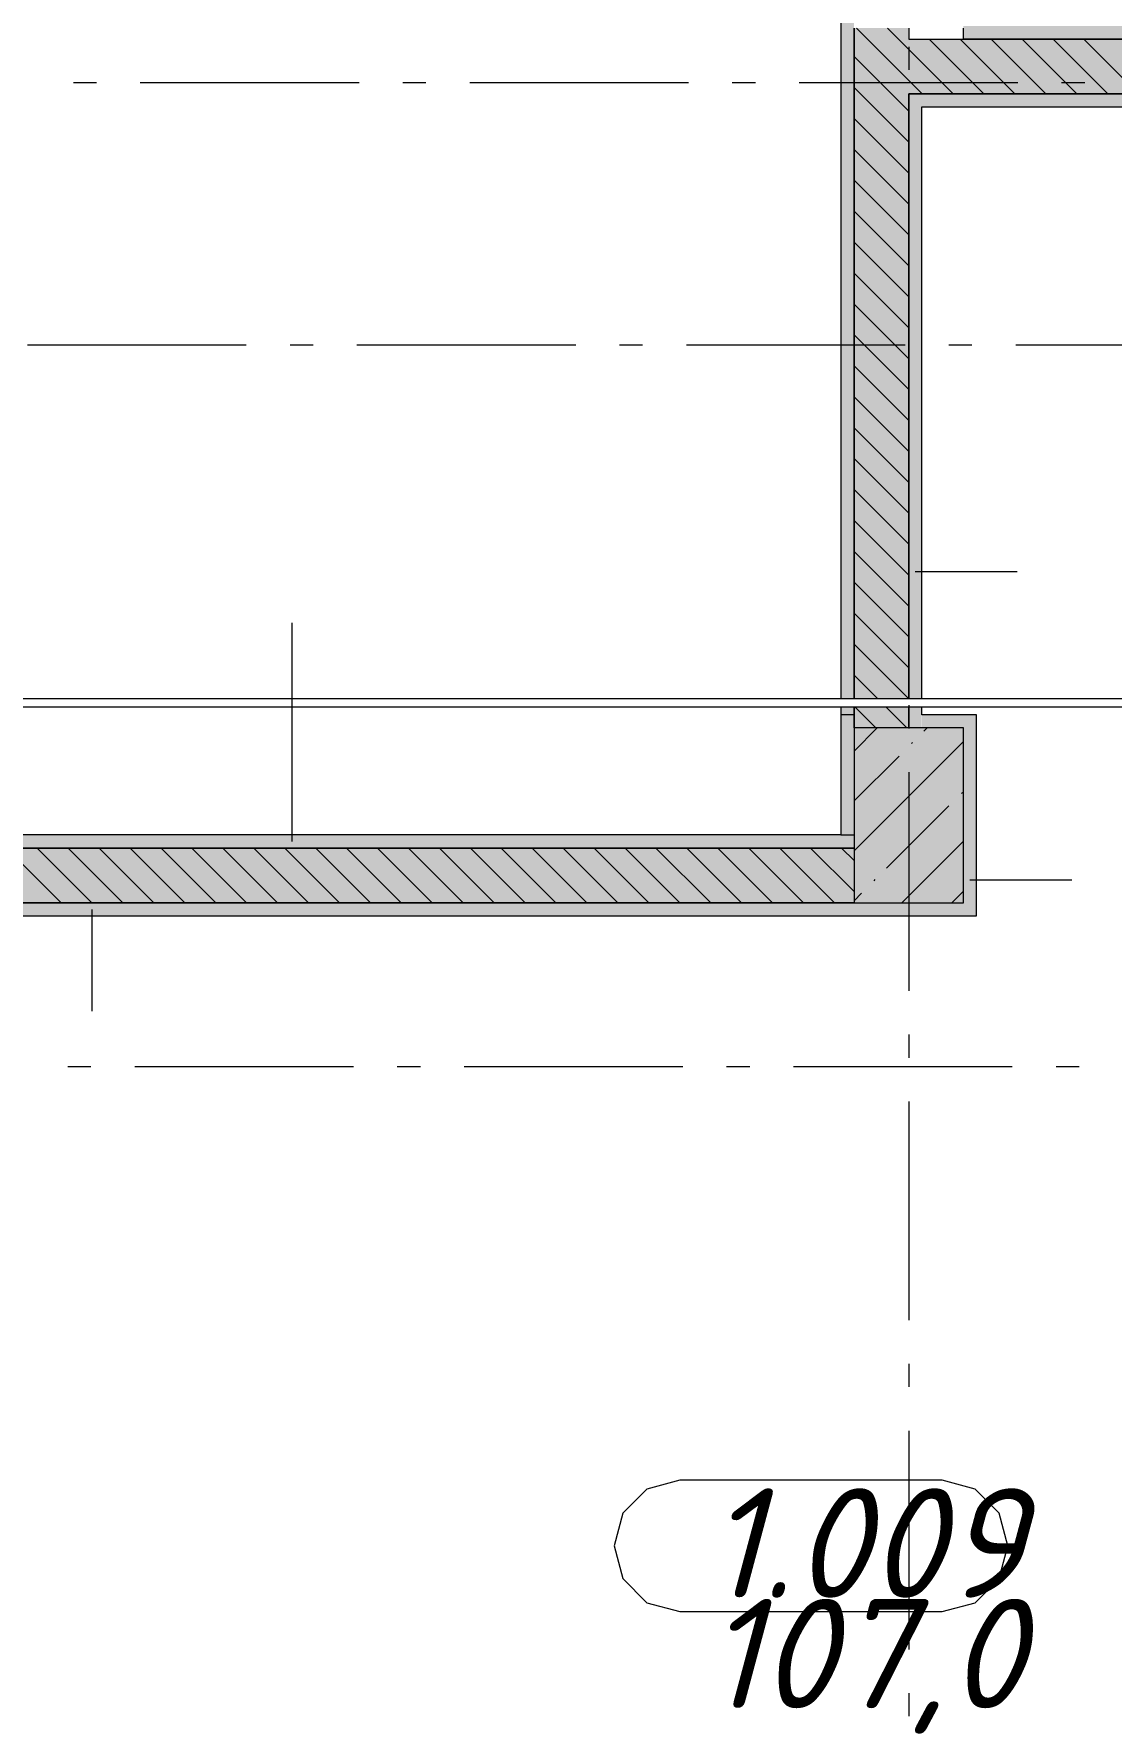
# Model space of a CAD drawing. Header units: millimetres. Extents: x -537608 to 253996, y -217170 to 186033.
# Drawn here: x -351826 to -346900, y -139775 to -132075 of the extents above; entities that cross this region are included whole.
import ezdxf

# ---------------------------------------------------------------- set-up
doc = ezdxf.new("R2010")
doc.units = ezdxf.units.MM
doc.layers.add('PDF _Геометрия', color=7, linetype='Continuous')
doc.layers.add('PDF _Текст', color=7, linetype='Continuous')
doc.layers.add('PDF _Сплошная заливка', color=7, linetype='Continuous', true_color=0xffffff)
doc.styles.add('PDF ISOCPEUR Italic', font='isocpeui.ttf')

msp = doc.modelspace()

# ---------------------------------------------------------------- hatches: boundary and pattern name
at = {"layer": 'PDF _Сплошная заливка', "true_color": 0xd225fe, "transparency": 33554559}
h = msp.add_hatch(color=200, dxfattribs=at)
h.paths.add_polyline_path([(-348136.1979, -135799.6287), (-348076.1994, -135799.6287), (-348076.1994, -135155.1654), (-348136.1979, -135155.1654), (-348136.1979, -135739.628)], flags=0)
h.paths.add_polyline_path([(-348136.1979, -135115.1656), (-348076.1994, -135115.1656), (-348076.1994, -124709.6231), (-348136.1979, -124709.6231), (-348136.1979, -134010.3489)], flags=0)
at = {"layer": 'PDF _Сплошная заливка', "transparency": 33554559}
h = msp.add_hatch(color=256, dxfattribs=at)
h.paths.add_polyline_path([(-348044.2926, -135249.975), (-347826.1983, -135249.975), (-347826.1983, -135155.1654), (-348076.1994, -135155.1654), (-348076.1994, -135249.975)], flags=0)
h.paths.add_polyline_path([(-348036.4817, -135115.1656), (-347826.1983, -135115.1656), (-347826.1983, -132049.6272), (-348076.1994, -132049.6272), (-348076.1994, -135115.1656)], flags=0)
h.paths.add_polyline_path([(-348076.1994, -131549.6249), (-347826.1983, -131549.6249), (-347826.1983, -128299.9723), (-348076.1994, -128299.9723), (-348076.1994, -128304.4246)], flags=0)
h.paths.add_polyline_path([(-348076.1994, -127799.9701), (-347826.1983, -127799.9701), (-347826.1983, -125199.6227), (-348076.1994, -125199.6227), (-348076.1994, -125451.4624)], flags=0)
at = {"layer": 'PDF _Сплошная заливка', "true_color": 0xff7d7d, "transparency": 33554559}
msp.add_hatch(color=11, dxfattribs=at).paths.add_polyline_path([(-344706.1966, -132099.6252), (-344706.1966, -132039.6267), (-347576.1972, -132039.6267), (-347576.1972, -132099.6252), (-344884.8143, -132099.6252)])
at = {"layer": 'PDF _Сплошная заливка', "true_color": 0x56bc34, "transparency": 33554559}
h = msp.add_hatch(color=85, dxfattribs=at)
h.paths.add_polyline_path([(-347826.1983, -135249.975), (-347766.1998, -135249.975), (-347766.9318, -135155.1654), (-347826.1983, -135155.1654)], flags=0)
h.paths.add_polyline_path([(-347766.1998, -135115.1656), (-347766.1998, -132349.6264), (-347826.1983, -132349.6264), (-347826.1983, -135115.1656), (-347767.7757, -135115.1656)], flags=0)
for points in [[(-345476.1965, -132409.6271), (-345416.198, -132409.6271), (-345416.198, -132349.6264), (-347766.1998, -132349.6264), (-347766.1998, -132409.6271), (-346571.3529, -132409.6271)], [(-347576.1972, -136109.975), (-347576.1972, -136049.9743), (-355846.1959, -136049.9743), (-355846.1959, -136109.975), (-348076.1994, -136109.975)]]:
    msp.add_hatch(color=85, dxfattribs=at).paths.add_polyline_path(points)
at = {"layer": 'PDF _Сплошная заливка', "true_color": 0xd225fe, "transparency": 33554559}
msp.add_hatch(color=200, dxfattribs=at).paths.add_polyline_path([(-348136.1979, -135799.6287), (-348136.1979, -135739.628), (-352276.2007, -135739.628), (-352276.2007, -135799.6287), (-349944.4302, -135799.6287)])
at = {"layer": 'PDF _Сплошная заливка', "transparency": 33554559}
h = msp.add_hatch(color=256, dxfattribs=at)
h.paths.add_polyline_path([(-348076.1994, -136049.9743), (-348076.1994, -135799.9753), (-352276.2007, -135799.9753), (-352276.2007, -136049.9743), (-349944.4302, -136049.9743)], flags=0)
h.paths.add_polyline_path([(-355876.1995, -136049.9743), (-352776.1943, -136049.9743), (-352776.1943, -135799.9753), (-355876.1995, -135799.9753)], flags=0)

# ---------------------------------------------------------------- linework, layer by layer
at = {"layer": 'PDF _Геометрия', "lineweight": 9}
for p, q in [((-348136.1979, -124709.6231), (-348136.1979, -135115.1656)), ((-348076.1994, -132049.6272), (-348076.1994, -135115.1656)), ((-348076.1994, -135115.1656), (-348076.1994, -132049.6272)), ((-347826.1983, -132288.4093), (-348064.9782, -132049.6272)), ((-347826.1983, -132146.9881), (-347923.5549, -132049.6272)), ((-347826.1983, -132049.6272), (-347826.1983, -132099.6252)), ((-347576.1972, -132099.6252), (-347576.1972, -132049.6272)), ((-347826.1983, -132099.6252), (-347576.1972, -132099.6252)), ((-347482.1389, -132349.6264), (-347732.14, -132099.6252)), ((-347340.7156, -132349.6264), (-347590.7167, -132099.6252)), ((-344706.1966, -132099.6252), (-347576.1972, -132099.6252)), ((-347576.1972, -132099.6252), (-344706.1966, -132099.6252)), ((-347199.2923, -132349.6264), (-347449.2934, -132099.6252)), ((-347057.869, -132349.6264), (-347307.8701, -132099.6252)), ((-346916.4544, -132349.6264), (-347166.4554, -132099.6252)), ((-346775.031, -132349.6264), (-347025.0321, -132099.6252)), ((-347826.1983, -132429.8325), (-348076.1994, -132179.8314)), ((-347623.5622, -132349.6264), (-347826.1983, -132146.9881)), ((-347764.9769, -132349.6264), (-347826.1983, -132288.4093)), ((-347826.1983, -132571.2537), (-348076.1994, -132321.2525)), ((-347766.1998, -132349.6264), (-347826.1983, -132349.6264)), ((-347826.1983, -132349.6264), (-347826.1983, -135115.1656)), ((-347826.1983, -135115.1656), (-347826.1983, -132349.6264)), ((-347826.1983, -132349.6264), (-344646.198, -132349.6264)), ((-345416.198, -132349.6264), (-347766.1998, -132349.6264)), ((-347766.1998, -135115.1656), (-347766.1998, -132409.6271)), ((-347766.1998, -132409.6271), (-345476.1965, -132409.6271)), ((-347826.1983, -132712.6748), (-348076.1994, -132462.6737)), ((-347826.1983, -132854.096), (-348076.1994, -132604.0949)), ((-347826.1983, -132995.5171), (-348076.1994, -132745.516)), ((-347826.1983, -133136.9382), (-348076.1994, -132886.9393)), ((-347826.1983, -133278.3593), (-348076.1994, -133028.3604)), ((-347826.1983, -133419.7805), (-348076.1994, -133169.7816)), ((-347826.1983, -133561.2038), (-348076.1994, -133311.2027)), ((-347826.1983, -133702.6249), (-348076.1994, -133452.6238)), ((-347826.1983, -133844.0461), (-348076.1994, -133594.0449)), ((-347826.1983, -133985.4672), (-348076.1994, -133735.4661)), ((-347826.1983, -134126.8884), (-348076.1994, -133876.8873)), ((-347826.1983, -134268.3095), (-348076.1994, -134018.3105)), ((-347826.1983, -134409.7306), (-348076.1994, -134159.7317)), ((-347826.1983, -134551.1517), (-348076.1994, -134301.1528)), ((-347826.1983, -134692.5751), (-348076.1994, -134442.574)), ((-347826.1983, -134833.9962), (-348076.1994, -134583.9951)), ((-347796.1947, -134534.6795), (-347330.0456, -134534.6795)), ((-347826.1983, -134975.4173), (-348076.1994, -134725.4162)), ((-350644.0371, -135769.6273), (-350644.0371, -134769.6272)), ((-347827.869, -135115.1656), (-348076.1994, -134866.8374)), ((-347969.2923, -135115.1656), (-348076.1994, -135008.2607)), ((-357011.2028, -135115.1656), (-344731.1967, -135115.1656)), ((-344731.1967, -135155.1654), (-357011.2028, -135155.1654)), ((-348136.1979, -135155.1654), (-348136.1979, -135739.628)), ((-348076.1994, -135189.9744), (-348136.1979, -135189.9744)), ((-348136.1979, -135189.9744), (-348136.1979, -135739.628)), ((-348076.1994, -135155.1654), (-348076.1994, -135249.975)), ((-348076.1994, -135249.975), (-348076.1994, -135155.1654)), ((-348076.1994, -135249.975), (-348076.1994, -135189.9744)), ((-347975.9062, -135249.975), (-348070.7137, -135155.1654)), ((-347834.4828, -135249.975), (-347929.2904, -135155.1654)), ((-347826.1983, -135249.975), (-347826.1983, -135155.1654)), ((-347826.1983, -135155.1654), (-347826.1983, -135249.975)), ((-347766.1998, -135189.9744), (-347766.1998, -135155.1654)), ((-347576.1972, -135189.9744), (-347766.1998, -135189.9744)), ((-347516.1986, -135189.9744), (-347576.1972, -135189.9744)), ((-347516.1986, -136109.975), (-347516.1986, -135189.9744)), ((-348076.1994, -135356.0425), (-347970.1276, -135249.975)), ((-347576.1972, -135249.975), (-348076.1994, -135249.975)), ((-348076.1994, -135249.975), (-348076.1994, -136049.9743)), ((-347756.4167, -135264.3589), (-347742.0264, -135249.975)), ((-347576.1972, -136049.9743), (-347576.1972, -135249.975)), ((-348076.1994, -135812.2407), (-347576.1972, -135312.2407)), ((-347813.4356, -135321.3843), (-347808.6991, -135316.6434)), ((-348076.1994, -135584.1416), (-347870.463, -135378.4096)), ((-347585.3429, -135549.4834), (-347580.5978, -135544.7404)), ((-347927.4905, -135891.6309), (-347642.3617, -135606.5065)), ((-348136.1979, -135739.628), (-352216.2022, -135739.628)), ((-348136.1979, -135739.628), (-348076.1994, -135739.628)), ((-352276.2007, -135799.6287), (-348136.1979, -135799.6287)), ((-348076.1994, -135799.9753), (-352276.2007, -135799.9753)), ((-351701.3877, -136049.9743), (-351951.3888, -135799.9753)), ((-351559.9643, -136049.9743), (-351809.9655, -135799.9753)), ((-351418.5411, -136049.9743), (-351668.5422, -135799.9753)), ((-351277.1264, -136049.9743), (-351527.1275, -135799.9753)), ((-351135.7031, -136049.9743), (-351385.7042, -135799.9753)), ((-350994.2798, -136049.9743), (-351244.2809, -135799.9753)), ((-350852.8565, -136049.9743), (-351102.8576, -135799.9753)), ((-350711.4418, -136049.9743), (-350961.4344, -135799.9753)), ((-350570.0186, -136049.9743), (-350820.0197, -135799.9753)), ((-350428.5953, -136049.9743), (-350678.5963, -135799.9753)), ((-350287.1719, -136049.9743), (-350537.1731, -135799.9753)), ((-350145.7487, -136049.9743), (-350395.7498, -135799.9753)), ((-350004.334, -136049.9743), (-350254.3265, -135799.9753)), ((-349862.9107, -136049.9743), (-350112.9118, -135799.9753)), ((-349721.4874, -136049.9743), (-349971.4885, -135799.9753)), ((-349580.0641, -136049.9743), (-349830.0652, -135799.9753)), ((-349438.6408, -136049.9743), (-349688.642, -135799.9753)), ((-349297.2262, -136049.9743), (-349547.2273, -135799.9753)), ((-349155.8028, -136049.9743), (-349405.8039, -135799.9753)), ((-349014.3796, -136049.9743), (-349264.3807, -135799.9753)), ((-348872.9563, -136049.9743), (-349122.9574, -135799.9753)), ((-348731.5416, -136049.9743), (-348981.5341, -135799.9753)), ((-348590.1183, -136049.9743), (-348840.1194, -135799.9753)), ((-348448.695, -136049.9743), (-348698.6961, -135799.9753)), ((-348307.2717, -136049.9743), (-348557.2728, -135799.9753)), ((-348165.8485, -136049.9743), (-348415.8496, -135799.9753)), ((-348076.1994, -135998.2086), (-348274.4348, -135799.9753)), ((-348136.1979, -135799.6287), (-348076.1994, -135799.6287)), ((-348076.1994, -135856.7875), (-348133.0115, -135799.9753)), ((-347857.7348, -136049.9743), (-347576.1972, -135768.4367)), ((-347984.5094, -135948.6562), (-347979.7728, -135943.9133)), ((-347546.1936, -135944.4623), (-347080.0444, -135944.4623)), ((-348076.1994, -136049.9743), (-355846.1959, -136049.9743)), ((-352276.2007, -136049.9743), (-348076.1994, -136049.9743)), ((-348076.1994, -136040.3398), (-348041.5368, -136005.6794)), ((-348076.1994, -136049.9743), (-347576.1972, -136049.9743)), ((-347629.6335, -136049.9743), (-347576.1972, -135996.5358)), ((-355846.1959, -136109.975), (-347576.1972, -136109.975)), ((-351560.1797, -136079.9757), (-351560.1797, -136546.1249)), ((-347576.1972, -136109.975), (-347516.1986, -136109.975))]:
    msp.add_line(p, q, dxfattribs=at)
at = {"layer": 'PDF _Геометрия', "color": 253, "lineweight": 9, "true_color": 0xaaaaaa}
for p, q in [((-347826.1983, -132134.9595), (-347826.1983, -132240.7924)), ((-351539.029, -132299.6261), (-351644.8597, -132299.6261)), ((-350339.0237, -132299.6261), (-351339.0281, -132299.6261)), ((-350033.1922, -132299.6261), (-350139.0229, -132299.6261)), ((-348833.1869, -132299.6261), (-349833.1913, -132299.6261)), ((-348527.3554, -132299.6261), (-348633.1946, -132299.6261)), ((-347327.3587, -132299.6261), (-348327.3545, -132299.6261)), ((-347021.5272, -132299.6261), (-347127.3578, -132299.6261)), ((-347826.1983, -132440.7911), (-347826.1983, -133440.7933)), ((-350854.4411, -133499.6271), (-351854.4455, -133499.6271)), ((-350548.6096, -133499.6271), (-350654.4402, -133499.6271)), ((-349348.6042, -133499.6271), (-350348.6087, -133499.6271)), ((-349042.7727, -133499.6271), (-349148.612, -133499.6271)), ((-347842.7761, -133499.6271), (-348842.7718, -133499.6271)), ((-347536.9445, -133499.6271), (-347642.7752, -133499.6271)), ((-346336.9392, -133499.6271), (-347336.9436, -133499.6271)), ((-347826.1983, -133640.7921), (-347826.1983, -133746.627)), ((-347826.1983, -133946.6258), (-347826.1983, -134946.6259)), ((-347826.1983, -135146.6268), (-347826.1983, -135252.4595)), ((-347826.1983, -135452.4604), (-347826.1983, -136452.4606)), ((-347826.1983, -136652.4615), (-347826.1983, -136758.2942)), ((-351564.4425, -136799.6288), (-351670.2732, -136799.6288)), ((-350364.4458, -136799.6288), (-351364.4416, -136799.6288)), ((-350058.6057, -136799.6288), (-350164.4449, -136799.6288)), ((-348858.609, -136799.6288), (-349858.6048, -136799.6288)), ((-348552.7775, -136799.6288), (-348658.6081, -136799.6288)), ((-347352.7721, -136799.6288), (-348352.7766, -136799.6288)), ((-347046.9406, -136799.6288), (-347152.7713, -136799.6288)), ((-347826.1983, -136958.293), (-347826.1983, -137958.2952)), ((-347826.1983, -138158.2939), (-347826.1983, -138264.1268)), ((-347826.1983, -138464.1277), (-347826.1983, -139464.1278)), ((-349022.7761, -138731.0273), (-349132.5768, -138840.8345)), ((-348872.7754, -138690.8338), (-349022.7761, -138731.0273)), ((-347672.7701, -138690.8338), (-348872.7754, -138690.8338)), ((-347522.7694, -138731.0273), (-347672.7701, -138690.8338)), ((-347412.9688, -138840.8345), (-347522.7694, -138731.0273)), ((-349132.5768, -138840.8345), (-349172.7768, -138990.8351)), ((-347372.7688, -138990.8351), (-347412.9688, -138840.8345)), ((-349172.7768, -138990.8351), (-349132.5768, -139140.8358)), ((-347412.9688, -139140.8358), (-347372.7688, -138990.8351)), ((-349132.5768, -139140.8358), (-349022.7761, -139250.6429)), ((-347522.7694, -139250.6429), (-347412.9688, -139140.8358)), ((-349022.7761, -139250.6429), (-348872.7754, -139290.8343)), ((-348872.7754, -139290.8343), (-347672.7701, -139290.8343)), ((-347672.7701, -139290.8343), (-347522.7694, -139250.6429)), ((-347826.1983, -139664.1286), (-347826.1983, -139769.9615))]:
    msp.add_line(p, q, dxfattribs=at)
at = {"layer": 'PDF _Сплошная заливка', "lineweight": 35, "transparency": 33554559}
for points in [[(-347826.1983, -132349.6264), (-344646.198, -132349.6264), (-347826.1983, -132099.6252), (-344646.198, -132099.6252)], [(-348076.1994, -136049.9743), (-347576.1972, -136049.9743), (-348076.1994, -135249.975), (-347576.1972, -135249.975)]]:
    msp.add_solid(points, dxfattribs=at)
at = {"layer": 'PDF _Сплошная заливка', "color": 11, "lineweight": 35, "true_color": 0xff7d7d, "transparency": 33554559}
msp.add_solid([(-348076.1994, -135739.628), (-348076.1994, -135189.9744), (-348136.1979, -135739.628), (-348136.1979, -135189.9744)], dxfattribs=at)
at = {"layer": 'PDF _Сплошная заливка', "color": 85, "lineweight": 35, "true_color": 0x56bc34, "transparency": 33554559}
for points in [[(-347576.1972, -135249.975), (-347576.1972, -135189.9744), (-347766.1998, -135249.975), (-347766.1998, -135189.9744)], [(-347516.1986, -136109.975), (-347516.1986, -135189.9744), (-347576.1972, -136109.975), (-347576.1972, -135189.9744)]]:
    msp.add_solid(points, dxfattribs=at)

# ---------------------------------------------------------------- texts
at = {"layer": 'PDF _Текст', "char_height": 500, "attachment_point": 4, "style": 'PDF ISOCPEUR Italic'}
for s, insert in [('1.009', (-348754.1046, -138977.5449)), ('107,0', (-348761.106, -139541.4942))]:
    msp.add_mtext(s, dxfattribs=dict(at, insert=insert))

doc.saveas('drawing.dxf')
